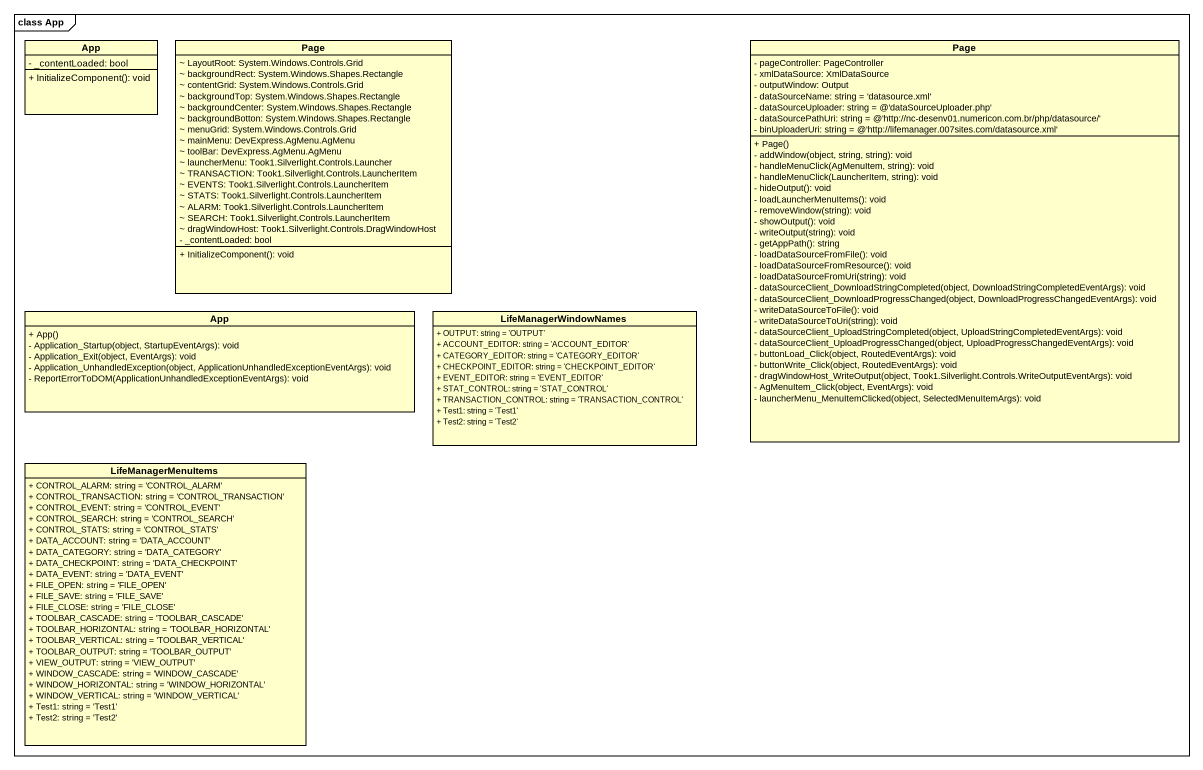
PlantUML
@startuml
mainframe class App
hide circle
hide empty members
skinparam classAttributeIconSize 0
class App {
  - _contentLoaded: bool
  + InitializeComponent(): void
}
class "Page" as Page_ {
  ~ LayoutRoot: System.Windows.Controls.Grid
  ~ backgroundRect: System.Windows.Shapes.Rectangle
  ~ contentGrid: System.Windows.Controls.Grid
  ~ backgroundTop: System.Windows.Shapes.Rectangle
  ~ backgroundCenter: System.Windows.Shapes.Rectangle
  ~ backgroundBotton: System.Windows.Shapes.Rectangle
  ~ menuGrid: System.Windows.Controls.Grid
  ~ mainMenu: DevExpress.AgMenu.AgMenu
  ~ toolBar: DevExpress.AgMenu.AgMenu
  ~ launcherMenu: Took1.Silverlight.Controls.Launcher
  ~ TRANSACTION: Took1.Silverlight.Controls.LauncherItem
  ~ EVENTS: Took1.Silverlight.Controls.LauncherItem
  ~ STATS: Took1.Silverlight.Controls.LauncherItem
  ~ ALARM: Took1.Silverlight.Controls.LauncherItem
  ~ SEARCH: Took1.Silverlight.Controls.LauncherItem
  ~ dragWindowHost: Took1.Silverlight.Controls.DragWindowHost
  - _contentLoaded: bool
  + InitializeComponent(): void
}
class "Page" as Page__2 {
  - pageController: PageController
  - xmlDataSource: XmlDataSource
  - outputWindow: Output
  - dataSourceName: string = 'datasource.xml'
  - dataSourceUploader: string = @'dataSourceUploader.php'
  - dataSourcePathUri: string = @'http://nc-desenv01.numericon.com.br/php/datasource/'
  - binUploaderUri: string = @'http://lifemanager.007sites.com/datasource.xml'
  + Page()
  - addWindow(object, string, string): void
  - handleMenuClick(AgMenuItem, string): void
  - handleMenuClick(LauncherItem, string): void
  - hideOutput(): void
  - loadLauncherMenuItems(): void
  - removeWindow(string): void
  - showOutput(): void
  - writeOutput(string): void
  - getAppPath(): string
  - loadDataSourceFromFile(): void
  - loadDataSourceFromResource(): void
  - loadDataSourceFromUri(string): void
  - dataSourceClient_DownloadStringCompleted(object, DownloadStringCompletedEventArgs): void
  - dataSourceClient_DownloadProgressChanged(object, DownloadProgressChangedEventArgs): void
  - writeDataSourceToFile(): void
  - writeDataSourceToUri(string): void
  - dataSourceClient_UploadStringCompleted(object, UploadStringCompletedEventArgs): void
  - dataSourceClient_UploadProgressChanged(object, UploadProgressChangedEventArgs): void
  - buttonLoad_Click(object, RoutedEventArgs): void
  - buttonWrite_Click(object, RoutedEventArgs): void
  - dragWindowHost_WriteOutput(object, Took1.Silverlight.Controls.WriteOutputEventArgs): void
  - AgMenuItem_Click(object, EventArgs): void
  - launcherMenu_MenuItemClicked(object, SelectedMenuItemArgs): void
}
class "App" as App_2 {
  + App()
  - Application_Startup(object, StartupEventArgs): void
  - Application_Exit(object, EventArgs): void
  - Application_UnhandledException(object, ApplicationUnhandledExceptionEventArgs): void
  - ReportErrorToDOM(ApplicationUnhandledExceptionEventArgs): void
}
class LifeManagerWindowNames {
  + OUTPUT: string = 'OUTPUT'
  + ACCOUNT_EDITOR: string = 'ACCOUNT_EDITOR'
  + CATEGORY_EDITOR: string = 'CATEGORY_EDITOR'
  + CHECKPOINT_EDITOR: string = 'CHECKPOINT_EDITOR'
  + EVENT_EDITOR: string = 'EVENT_EDITOR'
  + STAT_CONTROL: string = 'STAT_CONTROL'
  + TRANSACTION_CONTROL: string = 'TRANSACTION_CONTROL'
  + Test1: string = 'Test1'
  + Test2: string = 'Test2'
}
class LifeManagerMenuItems {
  + CONTROL_ALARM: string = 'CONTROL_ALARM'
  + CONTROL_TRANSACTION: string = 'CONTROL_TRANSACTION'
  + CONTROL_EVENT: string = 'CONTROL_EVENT'
  + CONTROL_SEARCH: string = 'CONTROL_SEARCH'
  + CONTROL_STATS: string = 'CONTROL_STATS'
  + DATA_ACCOUNT: string = 'DATA_ACCOUNT'
  + DATA_CATEGORY: string = 'DATA_CATEGORY'
  + DATA_CHECKPOINT: string = 'DATA_CHECKPOINT'
  + DATA_EVENT: string = 'DATA_EVENT'
  + FILE_OPEN: string = 'FILE_OPEN'
  + FILE_SAVE: string = 'FILE_SAVE'
  + FILE_CLOSE: string = 'FILE_CLOSE'
  + TOOLBAR_CASCADE: string = 'TOOLBAR_CASCADE'
  + TOOLBAR_HORIZONTAL: string = 'TOOLBAR_HORIZONTAL'
  + TOOLBAR_VERTICAL: string = 'TOOLBAR_VERTICAL'
  + TOOLBAR_OUTPUT: string = 'TOOLBAR_OUTPUT'
  + VIEW_OUTPUT: string = 'VIEW_OUTPUT'
  + WINDOW_CASCADE: string = 'WINDOW_CASCADE'
  + WINDOW_HORIZONTAL: string = 'WINDOW_HORIZONTAL'
  + WINDOW_VERTICAL: string = 'WINDOW_VERTICAL'
  + Test1: string = 'Test1'
  + Test2: string = 'Test2'
}
@enduml
